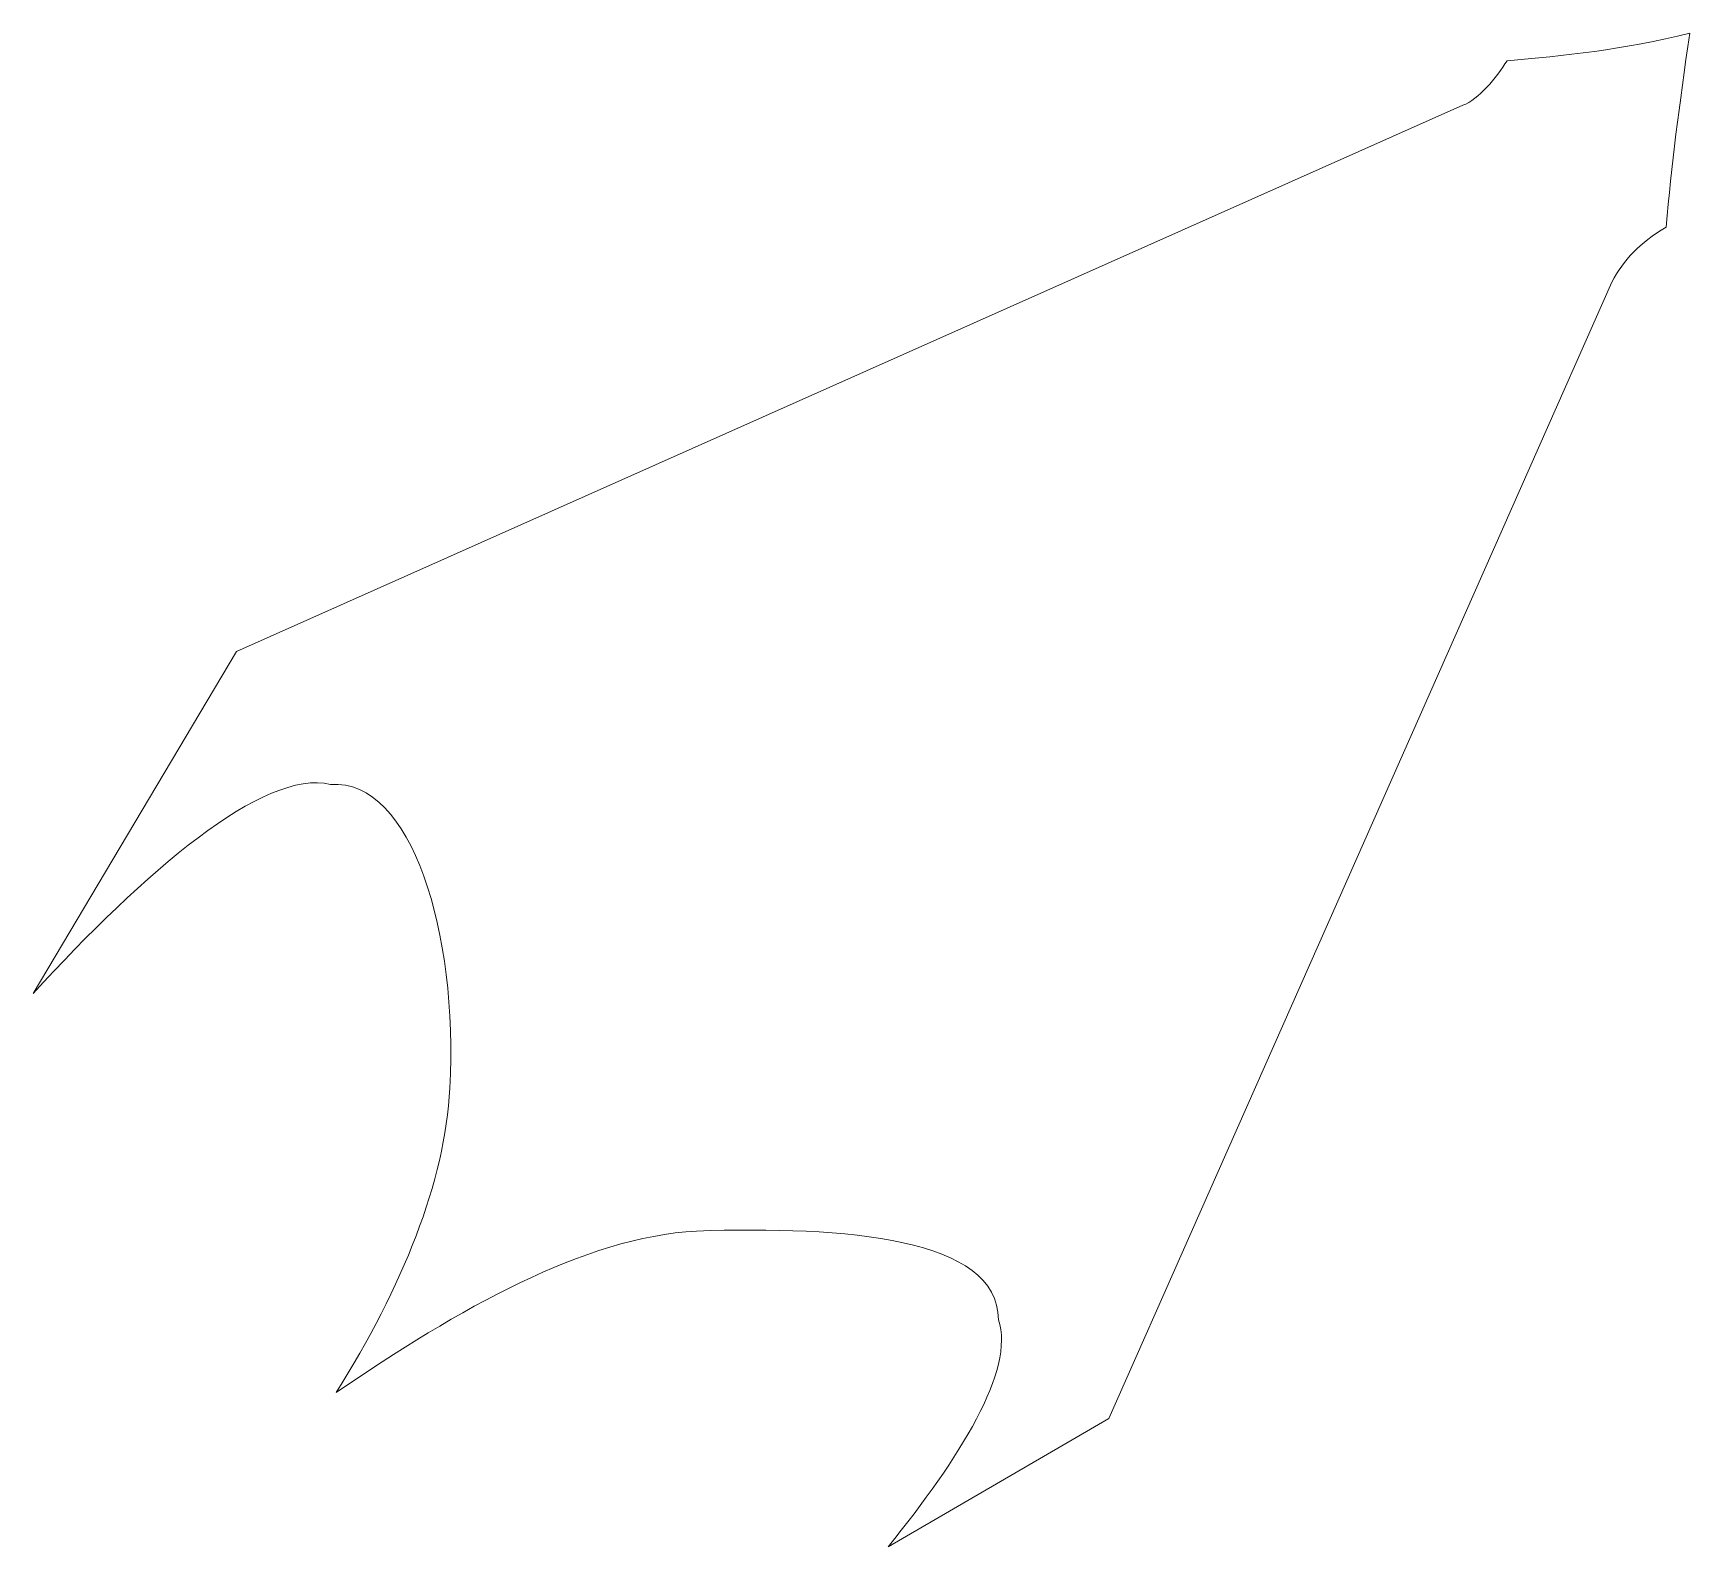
# Model space of a CAD drawing. Header units: centimetres. Extents: x -33.1 to -5.6, y 20.1 to 67.8.
# Drawn here: x -23.13 to -21.876, y 53.92 to 55.065 of the extents above; entities that cross this region are included whole.
import ezdxf

# ---------------------------------------------------------------- set-up
doc = ezdxf.new("R2010")
doc.units = ezdxf.units.CM
doc.header["$MEASUREMENT"] = 0
doc.layers.add('Layer 1', color=7, linetype='Continuous')

msp = doc.modelspace()

# ---------------------------------------------------------------- linework, layer by layer
at = {"layer": 'Layer 1', "color": 7, "lineweight": 0}
msp.add_open_spline([(-22.97577, 54.59729), (-22.97577, 54.59729), (-22.97577, 54.59729), (-22.97577, 54.59729), (-22.97577, 54.59729), (-22.97577, 54.59729), (-22.04799, 55.01079), (-22.04799, 55.01079), (-22.04799, 55.01079), (-22.03571, 55.01498), (-22.02266, 55.03175), (-22.01437, 55.04442), (-22.01437, 55.04442), (-21.97256, 55.04802), (-21.92598, 55.05289), (-21.87608, 55.06537), (-21.87608, 55.06537), (-21.88417, 55.01079), (-21.89002, 54.96499), (-21.89401, 54.9186), (-21.89401, 54.9186), (-21.91448, 54.90603), (-21.92598, 54.89414), (-21.93504, 54.87699), (-21.93504, 54.87699), (-21.93504, 54.87699), (-22.31571, 54.01665), (-22.31571, 54.01665), (-22.31571, 54.01665), (-22.31571, 54.01665), (-22.48274, 53.91958), (-22.48274, 53.91958), (-22.48274, 53.91958), (-22.42885, 53.98673), (-22.38626, 54.05339), (-22.39932, 54.09149), (-22.39932, 54.09149), (-22.39932, 54.15386), (-22.51568, 54.16234), (-22.62776, 54.15864), (-22.62776, 54.15864), (-22.71294, 54.15386), (-22.80795, 54.09978), (-22.90044, 54.03633), (-22.90044, 54.03633), (-22.85054, 54.11625), (-22.8178, 54.19597), (-22.81448, 54.26682), (-22.81448, 54.26682), (-22.80795, 54.38396), (-22.84323, 54.501), (-22.90463, 54.49662), (-22.90463, 54.49662), (-22.95531, 54.50919), (-23.04633, 54.42947), (-23.12975, 54.33845), (-23.12975, 54.33845), (-23.12975, 54.33845), (-22.97577, 54.59729), (-22.97577, 54.59729)], degree=3, knots=[0, 0, 0, 0, 0.0625, 0.0625, 0.0625, 0.0625, 0.125, 0.125, 0.125, 0.125, 0.1875, 0.1875, 0.1875, 0.1875, 0.25, 0.25, 0.25, 0.25, 0.3125, 0.3125, 0.3125, 0.3125, 0.375, 0.375, 0.375, 0.375, 0.4375, 0.4375, 0.4375, 0.4375, 0.5, 0.5, 0.5, 0.5, 0.5625, 0.5625, 0.5625, 0.5625, 0.625, 0.625, 0.625, 0.625, 0.6875, 0.6875, 0.6875, 0.6875, 0.75, 0.75, 0.75, 0.75, 0.8125, 0.8125, 0.8125, 0.8125, 0.875, 0.875, 0.875, 0.875, 1, 1, 1, 1], dxfattribs=at)

doc.saveas('drawing.dxf')
